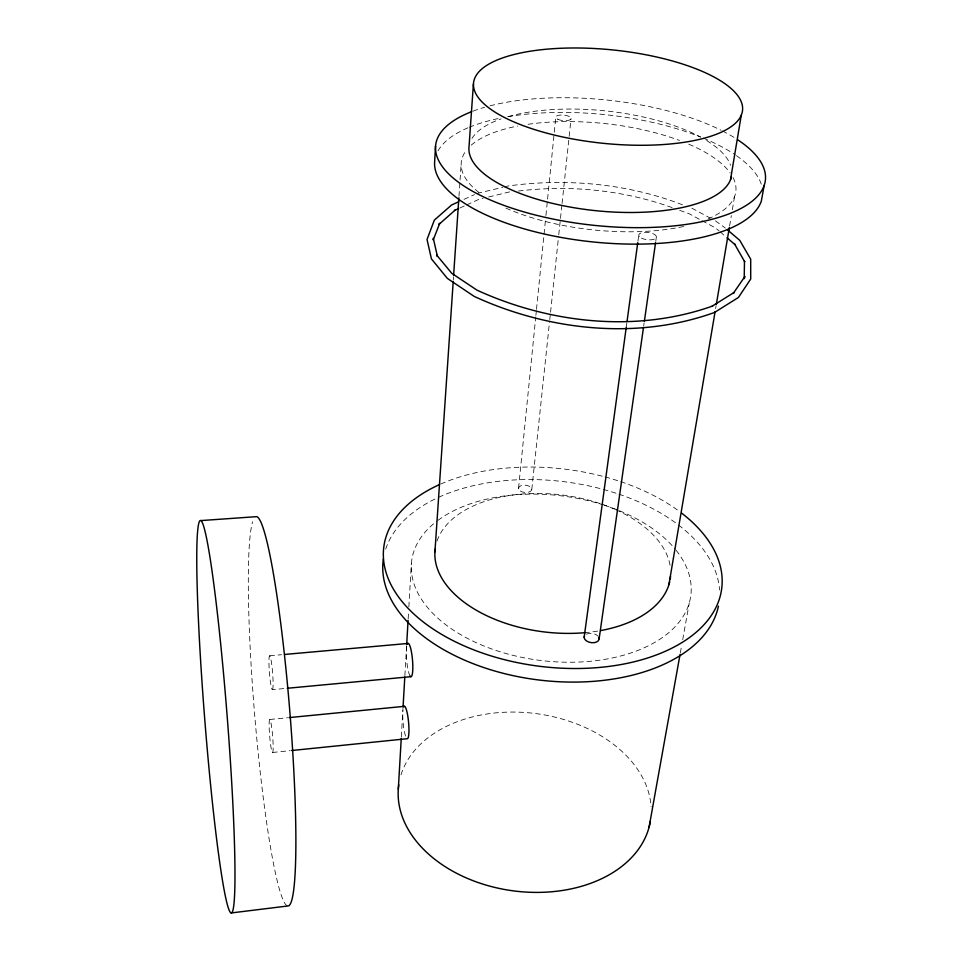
<?xml version="1.0" encoding="UTF-8"?>
<svg xmlns="http://www.w3.org/2000/svg" width="961" height="961" viewBox="0 0 961 961"><rect width="100%" height="100%" fill="white"/><g stroke="black" fill="none" stroke-linecap="round" stroke-linejoin="round"><path stroke-width="0.72" stroke-dasharray="4.8 3.6" d="M401.338 736.847L402.983 708.473M404.881 675.607L406.611 645.744M408.173 618.86L408.509 612.878M408.857 606.908L411.368 563.59M453.304 279.999L453.508 277.008M458.962 196.332L459.971 181.401M460.067 179.899L461.184 163.466M518.556 488.2L535.757 316.83M535.902 315.34L536.358 310.871M536.502 309.37L545.776 216.982M545.932 215.492L547.422 200.597M547.566 199.107L555.794 117.146M531.793 489.449L549.608 321.118M549.776 319.629L550.401 313.67M550.557 312.181L558.605 236.214M558.761 234.724L560.335 219.829M560.491 218.339L561.921 204.921M562.077 203.432L569.008 137.891M569.164 136.402L571.062 118.527M626.26 327.22L626.86 322.776M637.948 241.187L638.753 235.253M643.714 325.839L644.134 322.872M655.762 241.319L656.387 236.862M715.609 308.625L716.113 305.67M729.591 225.967L731.345 215.624M732.342 209.726L734.588 196.44M680.316 652.951L681.637 645.564M682.706 639.654L689.325 602.727M459.911 207.996L465.328 205.522M466.686 204.897L478.89 199.335L483.083 198.314M463.995 199.359L474.506 194.615M488.668 196.969L509.63 191.888M477.124 193.425L502.831 187.275M504.249 186.927L508.537 185.905C567.194 178.001 628.194 183.623 683.499 205.173M272.407 752.487A16.589 1.478 85.2 0 0 271.867 728.69A16.589 1.478 85.2 0 0 269.152 726.804A16.589 1.478 85.2 0 0 272.407 752.487L290.174 750.673M518.423 191.023C570.173 184.716 623.797 190.062 672.856 207.864M269.849 719.477L287.603 717.747M272.323 689.674A16.998 1.574 85.4 0 0 271.771 664.688A16.998 1.574 85.4 0 0 268.972 663.835A16.998 1.574 85.4 0 0 272.323 689.674L285.729 688.412M269.681 655.786L281.597 654.717M679.655 210.315L689.157 213.738L700.701 219.997M691.824 208.153L710.179 218.039M715.428 220.862L725.339 228.057M701.974 220.694L715.645 227.985L719.044 230.916M720.185 231.889L725.855 236.778M405.566 736.09A16.289 2.739 84.7 0 1 402.911 710.587M287.231 905.827A195.347 17.658 85.3 0 1 255.974 729.867A195.347 17.658 85.3 0 1 252.647 521.703M440.787 484.02A170.229 99.379 6.9 0 1 603.568 476.536M605.022 476.92A170.229 99.379 6.9 0 1 619.28 481.197M620.674 481.653A170.229 99.379 6.9 0 1 679.487 511.492M385.697 549.091A169.268 99.932 6.9 0 1 436.102 498.483M438.636 497.293A169.268 99.932 6.9 0 1 601.886 489.029M603.328 489.413A169.268 99.932 6.9 0 1 617.503 493.702M618.896 494.17A169.268 99.932 6.9 0 1 677.361 524.141M678.514 525.006A169.268 99.932 6.9 0 1 719.549 590.03M676.124 550.305A140.654 82.958 6.9 0 1 633.9 651.918A140.654 82.958 6.9 0 1 453.136 629.96A140.654 82.958 6.9 0 1 436.774 521.222M437.916 520.369A140.654 82.958 6.9 0 1 603.052 504.813M604.445 505.258A140.654 82.958 6.9 0 1 618.067 510.183M619.437 510.735A140.654 82.958 6.9 0 1 675.223 549.175M401.013 774.818A127.128 89.349 7.7 0 1 535.325 713.506A127.128 89.349 7.7 0 1 651.102 806.796M597.658 631.089A118.491 69.048 6.8 0 1 585.669 632.614M437.039 541.007A118.491 69.048 6.8 0 1 600.793 503.804M602.127 504.273A118.491 69.048 6.8 0 1 614.559 509.162M615.953 509.786A118.491 69.048 6.8 0 1 670.285 566.618M733.075 177.641A138.06 53.48 6 0 1 708.269 218.808M683.619 226.46A138.06 53.48 6 0 1 505.33 207.852M478.95 192.488A138.06 53.48 6 0 1 466.433 150.18M471.19 145.195A138.06 53.48 6 0 1 517.655 126.059M528.057 124.293A138.06 53.48 6 0 1 679.487 140.45M688.749 144.162A138.06 53.48 6 0 1 730.132 172.872M438.012 150.889A164.848 63.931 6 0 1 467.971 127.801M469.292 127.248A164.848 63.931 6 0 1 500.225 118.131M507.708 116.725A164.848 63.931 6 0 1 700.485 136.979M703.248 138.108A164.848 63.931 6 0 1 735.189 154.817M736.45 155.67A164.848 63.931 6 0 1 761.268 184.2M473.064 111.116A165.785 62.982 6 0 1 484.656 107.284M490.014 105.83A165.785 62.982 6 0 1 721.11 130.264M722.444 130.936A165.785 62.982 6 0 1 735.093 138.084M471.983 138.456A132.113 50.128 6 0 1 501.053 118.9M508.285 116.605A132.113 50.128 6 0 1 700.605 137.075M706.611 140.534A132.113 50.128 6 0 1 730.6 165.28M586.414 634.188A7.544 4.649 8.4 0 1 598.162 636.29M410.119 676.027A16.685 2.907 85 0 1 406.839 662.033A16.685 2.907 85 0 1 406.899 645.636M520.309 490.975A6.643 3.652 5.8 0 0 531.493 490.374A6.643 3.652 5.8 0 0 523.721 485.161A6.643 3.652 5.8 0 0 520.309 490.975M557.921 119.32A7.664 2.763 5.4 0 0 570.762 119.224A7.664 2.763 5.4 0 0 561.596 114.996A7.664 2.763 5.4 0 0 557.921 119.32M641.48 238.136A8.877 3.676 6.9 0 0 656.147 237.799A8.877 3.676 6.9 0 0 645.095 232.274A8.877 3.676 6.9 0 0 641.48 238.136"/><path stroke-width="1.44" d="M398.31 789.125L401.254 738.336M403.067 706.972L404.797 677.109M406.695 644.242L408.077 620.35M435.549 145.988L434.648 161.628A164.848 63.931 6 0 0 585.405 241.103A164.848 63.931 6 0 0 761.352 201.053L764.163 185.377M434.925 551.902L453.208 281.489M453.604 275.519L458.865 197.834M473.413 83.991L468.908 148.306A132.113 50.128 6 0 0 593.766 210.471A132.113 50.128 6 0 0 731.417 176.8M584.156 637.275L626.26 327.22M627.065 321.286L637.744 242.665M599.147 638.717L643.51 327.317M644.35 321.394L655.546 242.797M730.528 179.647L741.267 115.212A135.201 46.933 5.8 0 0 557.572 48.422A135.201 46.933 5.8 0 0 525.138 126.371A135.201 46.933 5.8 0 0 741.267 115.212M668.916 584.672L715.116 311.58M716.365 304.193L729.351 227.433M649.059 827.253L680.052 654.429M458.553 208.609L454.493 210.471L455.07 210.183L438.877 224.442L439.742 223.288L433.231 239.89L433.315 238.364L437.411 256.371L436.666 255.073L451.826 273.368L477.04 290.186C549.788 323.473 636.542 333.131 712.738 305.982L712.113 306.199L734.264 292.36L733.231 293.453L744.931 276.456L744.21 278.63L744.487 260.984L744.679 261.704L734.576 244.022L734.937 244.587L726.996 237.751M458.745 201.738L451.61 204.981L434.36 220.093L427.032 239.469L431.441 258.917L447.394 278.426L474.205 296.408C548.299 330.536 636.879 340.41 714.503 312.469L738.444 297.454L750.709 279.014L750.697 259.182L739.754 240.346L727.561 229.943M231.181 912.95A196.825 11.292 85.5 0 0 217.955 618.367A196.825 11.292 85.5 0 0 198.374 618.86A196.825 11.292 85.5 0 0 231.181 912.95L288.024 905.959A195.347 17.658 85.3 0 0 289.982 713.422A195.347 17.658 85.3 0 0 256.755 516.646L200.849 520.586M291.651 750.517L407.164 738.721A16.289 2.739 84.7 0 0 408.473 721.194A16.289 2.739 84.7 0 0 403.812 706.707M289.081 717.603L404.497 706.323M287.219 688.28L410.924 676.676M284.576 654.453L408.173 643.438M681.793 513.246A170.229 99.379 6.9 0 1 663.715 651.978A170.229 99.379 6.9 0 1 425.735 623.845A170.229 99.379 6.9 0 1 439.489 484.596M718.432 606.127A169.268 99.932 6.9 0 1 533.643 679.307A169.268 99.932 6.9 0 1 383.367 558.978M650.333 821.499A127.128 89.349 7.7 0 1 510.88 890.523A127.128 89.349 7.7 0 1 398.767 784.789M669.661 581.958A118.491 69.048 6.8 0 1 600.673 630.572M585.669 632.614A118.491 69.048 6.8 0 1 435.165 549.151M670.562 576.408A118.491 69.048 6.8 0 1 670.201 579.195M737.7 139.765A165.785 62.982 6 0 1 705.686 220.826A165.785 62.982 6 0 1 484.74 197.461A165.785 62.982 6 0 1 471.695 111.644M598.895 637.479A7.544 4.649 8.4 0 1 591.58 642.693A7.544 4.649 8.4 0 1 584.444 636.086M407.464 643.99A16.685 2.907 85 0 1 412.521 660.255A16.685 2.907 85 0 1 410.119 676.027"/></g></svg>
